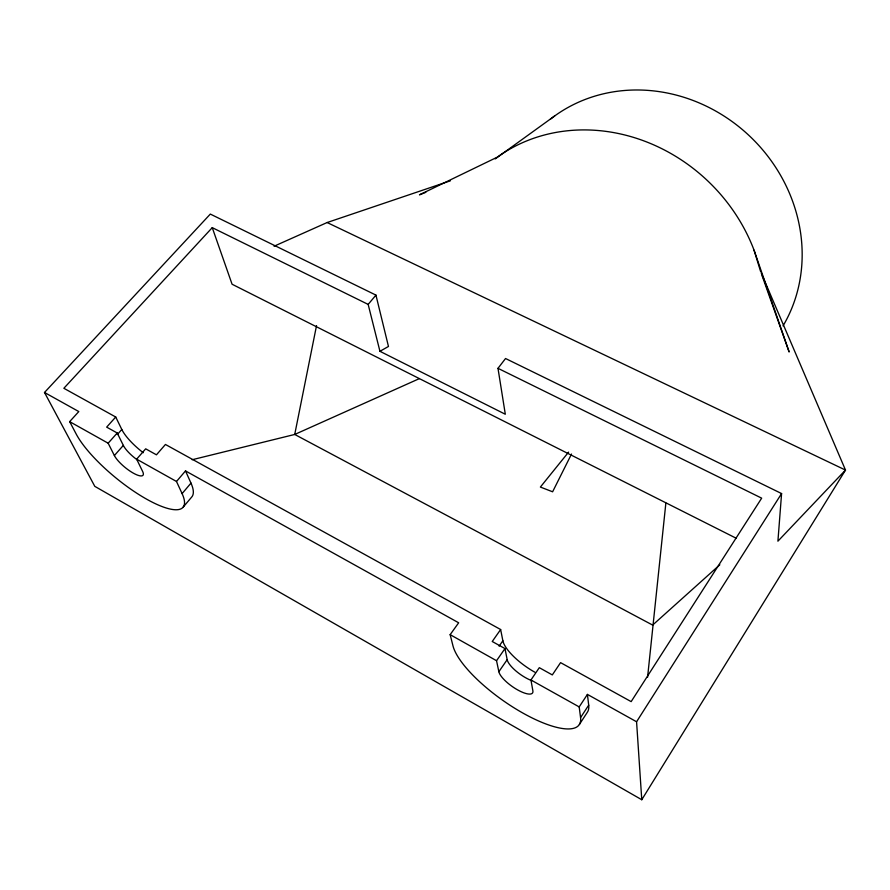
<?xml version="1.0" encoding="UTF-8"?>
<svg xmlns="http://www.w3.org/2000/svg" width="890" height="890" viewBox="0 0 890 890"><rect width="100%" height="100%" fill="white"/><g stroke="black" fill="none" stroke-linecap="round" stroke-linejoin="round"><path stroke-width="1.33" d="M143.268 452.721A32.607 9.601 39.4 0 1 121.808 429.492L115.733 417.01L63.858 388.285L212.254 227.64L368.16 304.402L379.941 351.305L505.309 414.251L497.988 368.327L505.542 358.514L781.587 493.561L777.916 541.176L845.5 470.076L761.25 273.085M647.575 677.29L665.865 503.05M316.529 325.629L294.724 434.454L192.173 459.73M571.525 454.022L552.612 491.792L540.386 487.064L568.588 452.12M379.941 351.305L388.463 346.466L375.947 295.113L210.318 214.078L44.5 392.479L94.796 486.352L641.768 799.732L845.5 470.076L327.131 222.533L274.064 246.23M641.768 799.732L636.573 721.768L781.587 493.561M44.5 392.479L78.809 411.569L69.654 421.637L76.217 434.075A70.421 19.814 39.2 0 0 146.65 499.179A70.421 19.814 39.2 0 0 182.094 493.605L176.498 481.479L185.509 470.91L458.661 622.789L450.151 634.659L452.977 645.84A76.651 24.086 35.2 0 0 522.819 713.024A76.651 24.086 35.2 0 0 580.569 717.585L588.702 705.158L587.422 694.4L636.573 721.768M579.401 724.438L587.456 712.111A76.34 24.542 35.2 0 0 588.702 705.158M580.569 717.585L579.19 706.916L587.422 694.4M69.654 421.637L108.157 443.209L114.376 455.535A18.768 5.273 39.2 0 0 133.278 473.113A18.768 5.273 39.2 0 0 142.611 471.4L136.648 459.162L145.682 448.827L156.451 454.823L165.44 444.466L500.636 629.53L492.237 641.501L504.975 648.576L496.542 660.714L498.856 671.716A20.425 6.419 35.2 0 0 517.524 689.85A20.425 6.419 35.2 0 0 532.876 690.84L530.941 679.982L539.307 667.678L552.312 674.92L560.578 662.638L631.155 701.62L761.673 498.155L497.988 368.327M498.856 671.716L507.178 659.679L504.975 648.576M499.101 646.173L502.872 640.767L500.636 629.53M368.16 304.402L375.947 295.113M183.084 507.255L191.817 496.898A70.154 20.203 39.3 0 0 190.983 483.114L185.509 470.91M182.094 493.605L190.983 483.114M114.376 455.535L123.332 445.401L117.224 433.007L106.666 427.133L115.733 417.01M108.157 443.209L117.224 433.007M117.335 434.52L121.808 429.492M719.821 564.783L652.637 625.08L294.724 434.454L419.301 378.651M495.229 158.898L554.704 115.934M425.832 192.307L419.468 194.821L497.288 157.163A171.292 153.013 43.5 0 1 754.075 250.224L789.152 352.006L762.085 275.7M327.131 222.533L450.429 180.792M736.264 538.272L232.079 284.233L212.254 227.64M136.648 459.162L176.498 481.479M530.941 679.982L579.19 706.916M450.151 634.659L496.542 660.714M754.075 250.224L760.705 271.817M550.365 119.204A157.886 144.013 43.7 0 1 745.598 132.376A157.886 144.013 43.7 0 1 783.044 325.885M137.327 459.907A18.701 5.385 39.3 0 1 123.332 445.401M531.998 680.728A20.348 6.53 35.2 0 1 507.178 659.679M534.912 672.25A35.467 11.648 35.1 0 1 502.872 640.767"/></g></svg>
